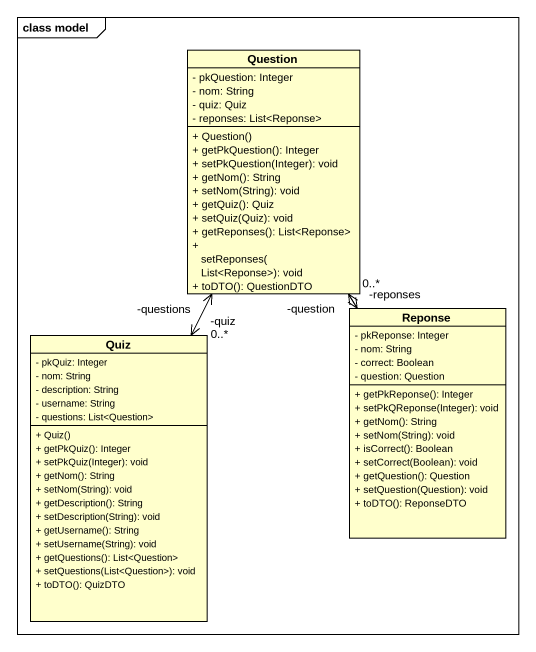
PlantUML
@startuml
mainframe class model
hide circle
hide empty members
skinparam classAttributeIconSize 0
class Question {
  - pkQuestion: Integer
  - nom: String
  - quiz: Quiz
  - reponses: List<Reponse>
  + Question()
  + getPkQuestion(): Integer
  + setPkQuestion(Integer): void
  + getNom(): String
  + setNom(String): void
  + getQuiz(): Quiz
  + setQuiz(Quiz): void
  + getReponses(): List<Reponse>
  + setReponses(List<Reponse>): void
  + toDTO(): QuestionDTO
}
class Reponse {
  - pkReponse: Integer
  - nom: String
  - correct: Boolean
  - question: Question
  + getPkReponse(): Integer
  + setPkQReponse(Integer): void
  + getNom(): String
  + setNom(String): void
  + isCorrect(): Boolean
  + setCorrect(Boolean): void
  + getQuestion(): Question
  + setQuestion(Question): void
  + toDTO(): ReponseDTO
}
class Quiz {
  - pkQuiz: Integer
  - nom: String
  - description: String
  - username: String
  - questions: List<Question>
  + Quiz()
  + getPkQuiz(): Integer
  + setPkQuiz(Integer): void
  + getNom(): String
  + setNom(String): void
  + getDescription(): String
  + setDescription(String): void
  + getUsername(): String
  + setUsername(String): void
  + getQuestions(): List<Question>
  + setQuestions(List<Question>): void
  + toDTO(): QuizDTO
}
Question --> "-reponses\n0..*" Reponse
Question --> "-quiz" Quiz
Reponse -up-> "-question" Question
Quiz -up-> "-questions\n0..*" Question
@enduml
